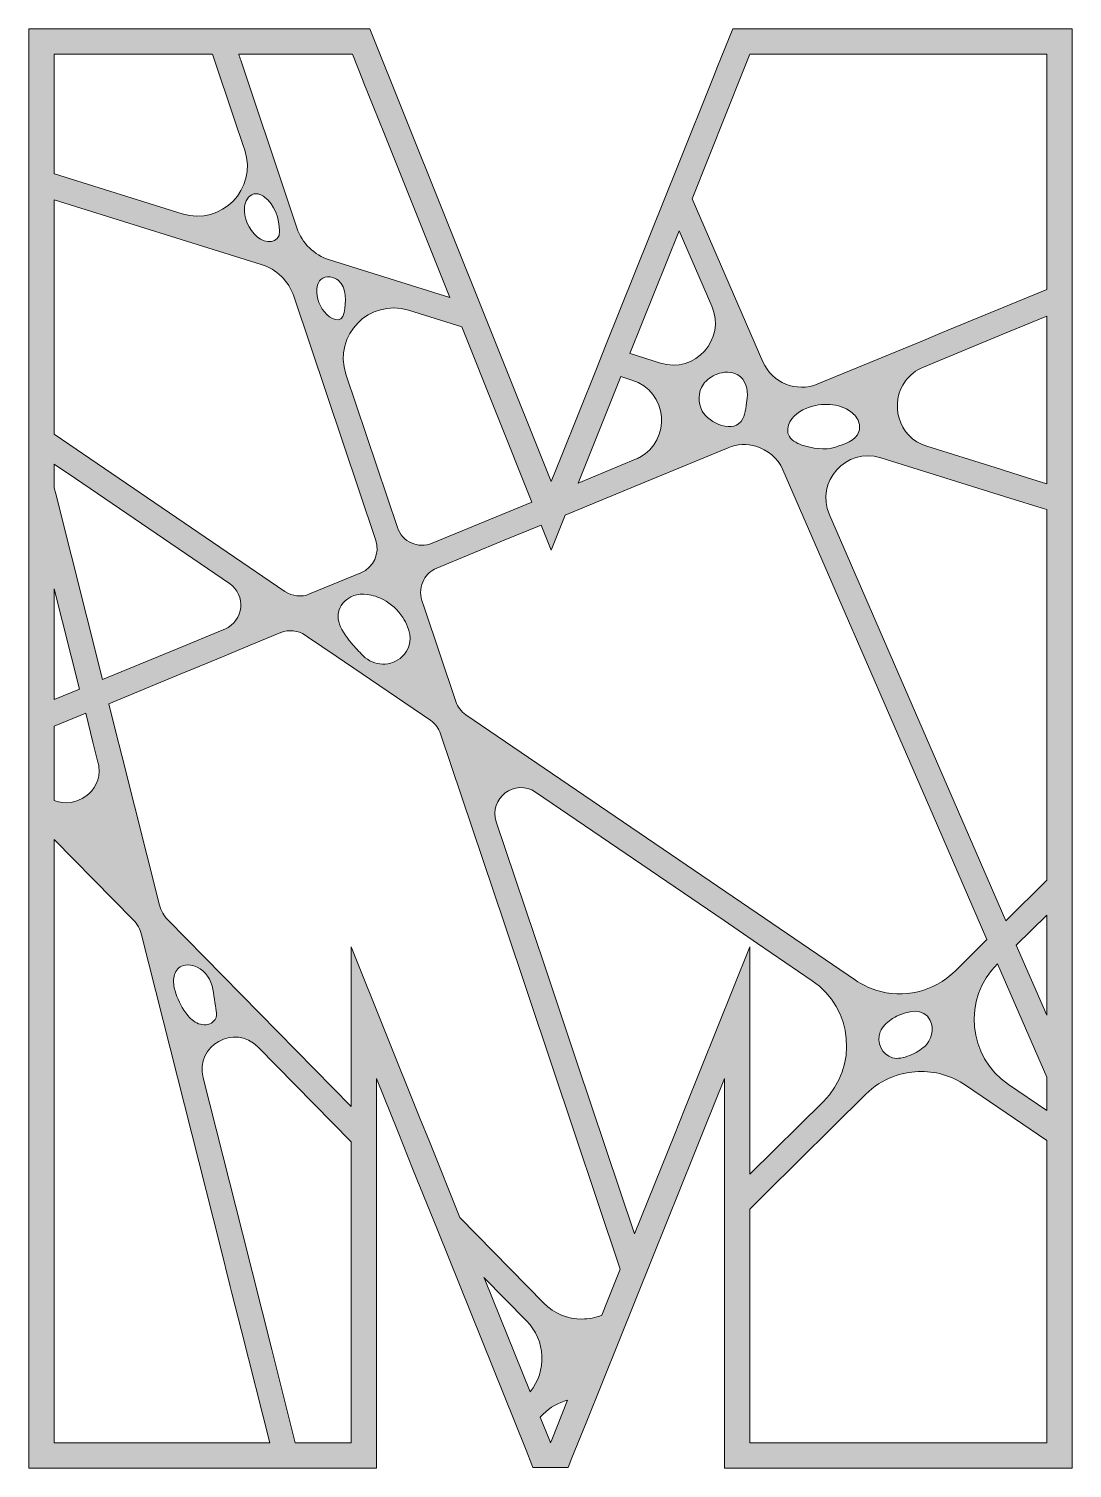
# Model space of a CAD drawing. Extents: x -1650 to 2650, y -4022 to 3022.
# Drawn here: x -971.3 to -650, y -721.8 to -278.2 of the extents above; entities that cross this region are included whole.
import ezdxf

# ---------------------------------------------------------------- set-up
doc = ezdxf.new("R2010")
doc.units = 0
doc.header["$MEASUREMENT"] = 0
doc.layers.add('Layer 1', color=7, linetype='Continuous')

msp = doc.modelspace()

# ---------------------------------------------------------------- hatches: boundary and pattern name
at = {"layer": 'Layer 1', "true_color": 0xffffff}
h = msp.add_hatch(color=7, dxfattribs=at)
h.dxf.hatch_style = 2
h.paths.add_polyline_path([(-754.54, -278.25), (-759.21, -289.91), (-760.26, -292.52), (-771.44, -320.46), (-775.43, -330.4), (-793.69, -375.98), (-796.52, -383.07), (-807.38, -410.16), (-810.42, -417.75), (-844.13, -333.61), (-866.3, -278.25), (-971.28, -278.25), (-971.28, -721.75), (-864.21, -721.75), (-864.21, -601.72), (-857.56, -618.24), (-852.88, -629.9), (-845.47, -648.33), (-818.18, -716.21), (-816.36, -720.72), (-816.04, -721.53), (-805.24, -721.53), (-804.06, -718.57), (-799.69, -707.72), (-789.65, -682.75), (-779.13, -656.59), (-766.53, -625.22), (-763.42, -617.48), (-757.08, -601.72), (-757.08, -721.75), (-650, -721.75), (-650, -278.25)])
edge = h.paths.add_edge_path()
edge.add_spline(control_points=[(-771.03, -340.55), (-771.03, -340.55), (-760.97, -363.69), (-760.97, -363.69), (-756.54, -373.89), (-766.16, -384.58), (-776.77, -381.26), (-776.77, -381.26), (-786.16, -378.33), (-786.16, -378.33), (-786.16, -378.33), (-786.17, -378.33), (-786.17, -378.33), (-786.17, -378.33), (-771.03, -340.55), (-771.03, -340.55)], knot_values=[0, 0, 0, 0, 1, 1, 1, 2, 2, 2, 3, 3, 3, 4, 4, 4, 5, 5, 5, 5], degree=3, periodic=1)
edge = h.paths.add_edge_path()
edge.add_spline(control_points=[(-759.37, -384.66), (-757.32, -383.87), (-754.87, -383.75), (-752.98, -384.89), (-750.56, -386.35), (-749.7, -389.38), (-750.08, -392.05), (-750.32, -393.77), (-750.62, -396.78), (-751.42, -398.36), (-753.95, -403.43), (-761.99, -399.65), (-763.95, -396.05), (-765.33, -393.51), (-765.23, -390.17), (-763.58, -387.79), (-762.56, -386.34), (-761.03, -385.28), (-759.37, -384.66)], knot_values=[0, 0, 0, 0, 1, 1, 1, 2, 2, 2, 3, 3, 3, 4, 4, 4, 5, 5, 5, 6, 6, 6, 6], degree=3, periodic=1)
edge = h.paths.add_edge_path()
edge.add_spline(control_points=[(-796.58, -404.35), (-796.58, -404.35), (-789, -385.42), (-789, -385.42), (-789, -385.42), (-785.58, -386.49), (-785.58, -386.49), (-774.42, -389.97), (-773.32, -405.05), (-783.25, -410.32), (-783.64, -410.53), (-784.05, -410.72), (-784.48, -410.9), (-784.48, -410.9), (-802.13, -418.2), (-802.13, -418.2), (-802.13, -418.2), (-796.58, -404.35), (-796.58, -404.35)], knot_values=[0, 0, 0, 0, 1, 1, 1, 2, 2, 2, 3, 3, 3, 4, 4, 4, 5, 5, 5, 6, 6, 6, 6], degree=3, periodic=1)
edge = h.paths.add_edge_path()
edge.add_spline(control_points=[(-810.61, -438.42), (-810.61, -438.42), (-810.6, -438.42), (-810.6, -438.42), (-810.6, -438.42), (-810.42, -438.89), (-810.42, -438.89), (-810.42, -438.89), (-810.21, -438.35), (-810.21, -438.35), (-810.21, -438.35), (-810.2, -438.35), (-810.2, -438.35), (-810.2, -438.35), (-806.09, -428.06), (-806.09, -428.06), (-806.09, -428.06), (-799.44, -425.31), (-799.44, -425.31), (-799.44, -425.31), (-779.8, -417.2), (-779.8, -417.2), (-779.8, -417.2), (-755.95, -407.34), (-755.95, -407.34), (-753.12, -406.17), (-750.12, -406.07), (-747.4, -406.87), (-743.79, -407.9), (-740.67, -410.48), (-739.06, -414.17), (-739.06, -414.17), (-695.91, -513.56), (-695.91, -513.56), (-695.91, -513.56), (-692.84, -520.64), (-692.84, -520.64), (-692.84, -520.64), (-676.26, -558.84), (-676.26, -558.84), (-676.26, -558.84), (-686.06, -568.57), (-686.06, -568.57), (-692.61, -575.05), (-702.06, -577.13), (-710.46, -574.45), (-712.66, -573.76), (-714.78, -572.73), (-716.76, -571.38), (-716.76, -571.38), (-751.86, -547.45), (-751.86, -547.45), (-751.86, -547.45), (-836.69, -489.59), (-836.69, -489.59), (-838.13, -488.6), (-839.22, -487.17), (-839.78, -485.52), (-839.78, -485.52), (-849.55, -456.42), (-849.55, -456.42), (-849.55, -456.42), (-850.22, -454.4), (-850.22, -454.4), (-850.96, -452.2), (-850.69, -449.89), (-849.65, -447.99), (-848.79, -446.44), (-847.43, -445.16), (-845.68, -444.43), (-845.68, -444.43), (-824.93, -435.86), (-824.93, -435.86), (-824.93, -435.86), (-813.52, -431.14), (-813.52, -431.14), (-813.52, -431.14), (-810.61, -438.42), (-810.61, -438.42)], knot_values=[0, 0, 0, 0, 1, 1, 1, 2, 2, 2, 3, 3, 3, 4, 4, 4, 5, 5, 5, 6, 6, 6, 7, 7, 7, 8, 8, 8, 9, 9, 9, 10, 10, 10, 11, 11, 11, 12, 12, 12, 13, 13, 13, 14, 14, 14, 15, 15, 15, 16, 16, 16, 17, 17, 17, 18, 18, 18, 19, 19, 19, 20, 20, 20, 21, 21, 21, 22, 22, 22, 23, 23, 23, 24, 24, 24, 25, 25, 25, 26, 26, 26, 26], degree=3, periodic=1)
edge = h.paths.add_edge_path()
edge.add_spline(control_points=[(-737.58, -401.46), (-737.51, -400.71), (-737.26, -399.98), (-736.9, -399.32), (-735.49, -396.75), (-732.71, -395.23), (-729.88, -394.51), (-727.61, -393.93), (-725.17, -393.78), (-722.88, -394.24), (-721.71, -394.46), (-720.57, -394.84), (-719.51, -395.39), (-718.24, -396.06), (-717.08, -396.98), (-716.31, -398.19), (-715.55, -399.41), (-715.23, -400.94), (-715.66, -402.31), (-716.6, -405.35), (-720.3, -406.17), (-722.92, -407.12), (-726.01, -408.26), (-730.19, -407.49), (-733.22, -406.49), (-734.94, -405.91), (-736.75, -404.96), (-737.39, -403.25), (-737.59, -402.68), (-737.65, -402.07), (-737.58, -401.46)], knot_values=[0, 0, 0, 0, 1, 1, 1, 2, 2, 2, 3, 3, 3, 4, 4, 4, 5, 5, 5, 6, 6, 6, 7, 7, 7, 8, 8, 8, 9, 9, 9, 10, 10, 10, 10], degree=3, periodic=1)
edge = h.paths.add_edge_path()
edge.add_spline(control_points=[(-709.12, -587.31), (-708.47, -585.71), (-707.2, -584.48), (-705.76, -583.51), (-705.22, -583.13), (-704.64, -582.8), (-704.07, -582.5), (-700.89, -580.83), (-695.59, -579.67), (-693.69, -583.82), (-692.5, -586.41), (-693.34, -589.96), (-695.42, -591.78), (-696.56, -592.79), (-698.23, -593.86), (-700.01, -594.58), (-701.84, -595.33), (-703.78, -595.72), (-705.34, -595.3), (-708.65, -594.43), (-710.42, -590.42), (-709.12, -587.31)], knot_values=[0, 0, 0, 0, 1, 1, 1, 2, 2, 2, 3, 3, 3, 4, 4, 4, 5, 5, 5, 6, 6, 6, 7, 7, 7, 7], degree=3, periodic=1)
edge = h.paths.add_edge_path()
edge.add_spline(control_points=[(-854.66, -462.47), (-854.38, -463.24), (-854.27, -463.69), (-854.27, -463.69), (-853.22, -466.83), (-854.27, -469.73), (-856.31, -471.68), (-859.69, -474.89), (-865.04, -474.74), (-868.33, -471.43), (-869.64, -470.12), (-870.86, -468.82), (-871.93, -467.54), (-873.87, -465.23), (-875.32, -462.98), (-875.84, -460.85), (-876.32, -458.87), (-876.02, -456.99), (-874.57, -455.25), (-872.76, -453.08), (-869.92, -452.09), (-867.12, -452.5), (-865.37, -452.76), (-863.69, -453.32), (-862.15, -454.12), (-859.71, -455.39), (-857.61, -457.27), (-856.1, -459.63), (-855.53, -460.52), (-855.05, -461.46), (-854.66, -462.47)], knot_values=[0, 0, 0, 0, 1, 1, 1, 2, 2, 2, 3, 3, 3, 4, 4, 4, 5, 5, 5, 6, 6, 6, 7, 7, 7, 8, 8, 8, 9, 9, 9, 10, 10, 10, 10], degree=3, periodic=1)
edge = h.paths.add_edge_path()
edge.add_spline(control_points=[(-816.35, -424.08), (-816.35, -424.08), (-847.09, -436.78), (-847.09, -436.78), (-851.38, -438.56), (-856.28, -436.33), (-857.76, -431.92), (-857.76, -431.92), (-873.63, -384.62), (-873.63, -384.62), (-877.63, -372.68), (-866.41, -361.23), (-854.4, -364.99), (-854.4, -364.99), (-837.97, -370.12), (-837.97, -370.12), (-837.97, -370.12), (-816.35, -424.08), (-816.35, -424.08)], knot_values=[0, 0, 0, 0, 1, 1, 1, 2, 2, 2, 3, 3, 3, 4, 4, 4, 5, 5, 5, 6, 6, 6, 6], degree=3, periodic=1)
edge = h.paths.add_edge_path()
edge.add_spline(control_points=[(-880.25, -365.49), (-882.08, -363.18), (-883.19, -360.06), (-882.36, -357.24), (-882.16, -356.61), (-881.88, -355.99), (-881.41, -355.53), (-880.66, -354.8), (-879.52, -354.57), (-878.47, -354.71), (-877.58, -354.82), (-876.71, -355.19), (-876.02, -355.74), (-873.16, -358.01), (-873.62, -362.49), (-874.22, -365.68), (-874.95, -369.48), (-878.5, -367.73), (-880.25, -365.49)], knot_values=[0, 0, 0, 0, 1, 1, 1, 2, 2, 2, 3, 3, 3, 4, 4, 4, 5, 5, 5, 6, 6, 6, 6], degree=3, periodic=1)
edge = h.paths.add_edge_path()
edge.add_spline(control_points=[(-871.63, -286.1), (-871.63, -286.1), (-868.29, -294.43), (-868.29, -294.43), (-868.29, -294.43), (-868.29, -294.44), (-868.29, -294.44), (-868.29, -294.44), (-865.25, -302.04), (-865.25, -302.04), (-865.25, -302.04), (-861.75, -310.76), (-861.75, -310.76), (-861.75, -310.76), (-841.62, -361.01), (-841.62, -361.01), (-841.62, -361.01), (-878.7, -349.43), (-878.7, -349.43), (-883.42, -347.95), (-887.15, -344.3), (-888.73, -339.61), (-888.73, -339.61), (-897.61, -313.11), (-897.61, -313.11), (-897.61, -313.11), (-900.06, -305.78), (-900.06, -305.78), (-900.06, -305.78), (-906.04, -287.96), (-906.04, -287.96), (-906.26, -287.34), (-906.44, -286.72), (-906.57, -286.1), (-906.57, -286.1), (-871.63, -286.1), (-871.63, -286.1)], knot_values=[0, 0, 0, 0, 1, 1, 1, 2, 2, 2, 3, 3, 3, 4, 4, 4, 5, 5, 5, 6, 6, 6, 7, 7, 7, 8, 8, 8, 9, 9, 9, 10, 10, 10, 11, 11, 11, 12, 12, 12, 12], degree=3, periodic=1)
edge = h.paths.add_edge_path()
edge.add_spline(control_points=[(-894.06, -340.55), (-893.98, -344.65), (-898.57, -344.57), (-900.95, -342.33), (-903.48, -339.98), (-905.24, -336.57), (-904.86, -333.14), (-904.66, -331.4), (-903.69, -329.53), (-901.98, -329.15), (-900.82, -328.89), (-899.61, -329.38), (-898.66, -330.09), (-895.6, -332.36), (-894.16, -336.86), (-894.06, -340.55)], knot_values=[0, 0, 0, 0, 1, 1, 1, 2, 2, 2, 3, 3, 3, 4, 4, 4, 5, 5, 5, 5], degree=3, periodic=1)
edge = h.paths.add_edge_path()
edge.add_spline(control_points=[(-963.43, -286.1), (-963.43, -286.1), (-914.7, -286.1), (-914.7, -286.1), (-914.7, -286.1), (-907.71, -306.93), (-907.71, -306.93), (-907.71, -306.93), (-905.25, -314.25), (-905.25, -314.25), (-905.25, -314.25), (-904.79, -315.64), (-904.79, -315.64), (-900.79, -327.58), (-912, -339.02), (-924.01, -335.28), (-924.01, -335.28), (-963.41, -322.97), (-963.41, -322.97), (-963.41, -322.97), (-963.43, -322.97), (-963.43, -322.97), (-963.43, -322.97), (-963.43, -286.1), (-963.43, -286.1)], knot_values=[0, 0, 0, 0, 1, 1, 1, 2, 2, 2, 3, 3, 3, 4, 4, 4, 5, 5, 5, 6, 6, 6, 7, 7, 7, 8, 8, 8, 8], degree=3, periodic=1)
edge = h.paths.add_edge_path()
edge.add_spline(control_points=[(-963.43, -330.94), (-963.43, -330.94), (-899.72, -350.83), (-899.72, -350.83), (-895, -352.31), (-891.26, -355.96), (-889.69, -360.65), (-889.69, -360.65), (-864.45, -435.88), (-864.45, -435.88), (-863.11, -439.88), (-865.1, -444.23), (-869, -445.84), (-869, -445.84), (-884.82, -452.39), (-884.82, -452.39), (-887.32, -453.42), (-890.16, -453.12), (-892.4, -451.6), (-892.4, -451.6), (-963.43, -403.17), (-963.43, -403.17), (-963.43, -403.17), (-963.43, -330.94), (-963.43, -330.94)], knot_values=[0, 0, 0, 0, 1, 1, 1, 2, 2, 2, 3, 3, 3, 4, 4, 4, 5, 5, 5, 6, 6, 6, 7, 7, 7, 8, 8, 8, 8], degree=3, periodic=1)
edge = h.paths.add_edge_path()
edge.add_spline(control_points=[(-963.43, -412.38), (-963.43, -412.38), (-956.92, -416.82), (-956.92, -416.82), (-956.92, -416.82), (-909.5, -449.15), (-909.5, -449.15), (-904.24, -452.75), (-905.06, -460.75), (-910.95, -463.19), (-910.95, -463.19), (-911.77, -463.53), (-911.77, -463.53), (-911.77, -463.53), (-923.87, -468.53), (-923.87, -468.53), (-923.87, -468.53), (-948.55, -478.73), (-948.55, -478.73), (-948.55, -478.73), (-962.97, -421.51), (-962.97, -421.51), (-962.97, -421.51), (-963.43, -419.7), (-963.43, -419.7), (-963.43, -419.7), (-963.43, -412.38), (-963.43, -412.38)], knot_values=[0, 0, 0, 0, 1, 1, 1, 2, 2, 2, 3, 3, 3, 4, 4, 4, 5, 5, 5, 6, 6, 6, 7, 7, 7, 8, 8, 8, 9, 9, 9, 9], degree=3, periodic=1)
h.paths.add_polyline_path([(-963.43, -450.85), (-955.66, -481.67), (-963.43, -484.88)])
edge = h.paths.add_edge_path()
edge.add_spline(control_points=[(-963.43, -493.12), (-963.43, -493.12), (-953.77, -489.13), (-953.77, -489.13), (-953.77, -489.13), (-951.53, -498.01), (-951.53, -498.01), (-951.53, -498.01), (-949.98, -504.2), (-949.98, -504.2), (-949.86, -504.67), (-949.77, -505.13), (-949.72, -505.59), (-948.79, -513.33), (-956.81, -518.73), (-963.43, -516.01), (-963.43, -516.01), (-963.43, -493.12), (-963.43, -493.12)], knot_values=[0, 0, 0, 0, 1, 1, 1, 2, 2, 2, 3, 3, 3, 4, 4, 4, 5, 5, 5, 6, 6, 6, 6], degree=3, periodic=1)
edge = h.paths.add_edge_path()
edge.add_spline(control_points=[(-963.43, -713.9), (-963.43, -713.9), (-963.43, -528.04), (-963.43, -528.04), (-963.43, -528.04), (-939.12, -552.82), (-939.12, -552.82), (-937.88, -554.08), (-937, -555.66), (-936.57, -557.38), (-936.57, -557.38), (-912.28, -653.68), (-912.28, -653.68), (-912.28, -653.68), (-909.24, -665.77), (-909.24, -665.77), (-909.24, -665.77), (-908.73, -667.79), (-908.73, -667.79), (-908.73, -667.79), (-905.8, -679.39), (-905.8, -679.39), (-905.8, -679.39), (-897.1, -713.9), (-897.1, -713.9), (-897.1, -713.9), (-963.43, -713.9), (-963.43, -713.9)], knot_values=[0, 0, 0, 0, 1, 1, 1, 2, 2, 2, 3, 3, 3, 4, 4, 4, 5, 5, 5, 6, 6, 6, 7, 7, 7, 8, 8, 8, 9, 9, 9, 9], degree=3, periodic=1)
edge = h.paths.add_edge_path()
edge.add_spline(control_points=[(-926.66, -570.63), (-926.47, -569.3), (-925.79, -567.99), (-924.64, -567.29), (-924.02, -566.9), (-923.26, -566.71), (-922.53, -566.67), (-919.66, -566.51), (-917.01, -568.57), (-915.66, -571.11), (-914.25, -573.75), (-914.34, -576.47), (-913.82, -579.32), (-913.44, -581.3), (-912.91, -583.27), (-915.06, -584.58), (-916.41, -585.39), (-918.16, -585.25), (-919.56, -584.56), (-920.96, -583.86), (-922.05, -582.66), (-922.97, -581.4), (-924.46, -579.35), (-925.57, -577.04), (-926.24, -574.6), (-926.6, -573.3), (-926.85, -571.95), (-926.66, -570.63)], knot_values=[0, 0, 0, 0, 1, 1, 1, 2, 2, 2, 3, 3, 3, 4, 4, 4, 5, 5, 5, 6, 6, 6, 7, 7, 7, 8, 8, 8, 9, 9, 9, 9], degree=3, periodic=1)
edge = h.paths.add_edge_path()
edge.add_spline(control_points=[(-872.06, -713.9), (-872.06, -713.9), (-889.25, -713.9), (-889.25, -713.9), (-889.25, -713.9), (-896.48, -685.21), (-896.48, -685.21), (-896.48, -685.21), (-905.53, -649.31), (-905.53, -649.31), (-905.53, -649.31), (-917.6, -601.45), (-917.6, -601.45), (-920.11, -591.52), (-907.89, -584.67), (-900.72, -591.97), (-900.72, -591.97), (-872.06, -621.21), (-872.06, -621.21), (-872.06, -621.21), (-872.06, -713.9), (-872.06, -713.9)], knot_values=[0, 0, 0, 0, 1, 1, 1, 2, 2, 2, 3, 3, 3, 4, 4, 4, 5, 5, 5, 6, 6, 6, 7, 7, 7, 7], degree=3, periodic=1)
edge = h.paths.add_edge_path()
edge.add_spline(control_points=[(-816.93, -698.22), (-816.93, -698.22), (-830.85, -663.63), (-830.85, -663.63), (-830.85, -663.63), (-831.12, -662.97), (-831.12, -662.97), (-831.12, -662.97), (-817.99, -676.36), (-817.99, -676.36), (-812.08, -682.38), (-811.73, -691.8), (-816.93, -698.22)], knot_values=[0, 0, 0, 0, 1, 1, 1, 2, 2, 2, 3, 3, 3, 4, 4, 4, 4], degree=3, periodic=1)
edge = h.paths.add_edge_path()
edge.add_spline(control_points=[(-810.26, -712.96), (-810.26, -712.96), (-810.63, -713.9), (-810.63, -713.9), (-810.63, -713.9), (-810.89, -713.28), (-810.89, -713.28), (-810.89, -713.28), (-813.82, -705.98), (-813.82, -705.98), (-813.82, -705.98), (-812.94, -705.11), (-812.94, -705.11), (-810.78, -702.95), (-808.16, -701.53), (-805.39, -700.83), (-805.39, -700.83), (-810.26, -712.96), (-810.26, -712.96)], knot_values=[0, 0, 0, 0, 1, 1, 1, 2, 2, 2, 3, 3, 3, 4, 4, 4, 5, 5, 5, 6, 6, 6, 6], degree=3, periodic=1)
edge = h.paths.add_edge_path()
edge.add_spline(control_points=[(-793.07, -670.2), (-793.07, -670.2), (-794.85, -674.62), (-794.85, -674.62), (-796.81, -675.4), (-798.88, -675.79), (-800.96, -675.79), (-805.22, -675.79), (-809.49, -674.15), (-812.71, -670.87), (-812.71, -670.87), (-838.52, -644.54), (-838.52, -644.54), (-838.52, -644.54), (-847.95, -621.09), (-847.95, -621.09), (-847.95, -621.09), (-850.84, -613.89), (-850.84, -613.89), (-850.84, -613.89), (-872.06, -561.11), (-872.06, -561.11), (-872.06, -561.11), (-872.06, -610.33), (-872.06, -610.33), (-872.06, -610.33), (-928.45, -552.83), (-928.45, -552.83), (-929.69, -551.56), (-930.58, -549.99), (-931.02, -548.26), (-931.02, -548.26), (-942.65, -502.13), (-942.65, -502.13), (-942.65, -502.13), (-944.56, -494.58), (-944.56, -494.58), (-944.56, -494.58), (-946.67, -486.19), (-946.67, -486.19), (-946.67, -486.19), (-924.65, -477.09), (-924.65, -477.09), (-924.65, -477.09), (-920.38, -475.33), (-920.38, -475.33), (-920.38, -475.33), (-911.68, -471.73), (-911.68, -471.73), (-911.68, -471.73), (-903.16, -468.21), (-903.16, -468.21), (-903.16, -468.21), (-893.72, -464.3), (-893.72, -464.3), (-891.23, -463.27), (-888.37, -463.57), (-886.14, -465.09), (-886.14, -465.09), (-885.45, -465.56), (-885.45, -465.56), (-885.45, -465.56), (-876.66, -471.56), (-876.66, -471.56), (-876.66, -471.56), (-847.54, -491.4), (-847.54, -491.4), (-846.11, -492.39), (-845.02, -493.82), (-844.47, -495.48), (-844.47, -495.48), (-824.95, -553.68), (-824.95, -553.68), (-824.95, -553.68), (-810.21, -597.61), (-810.21, -597.61), (-810.21, -597.61), (-789.15, -660.42), (-789.15, -660.42), (-789.15, -660.42), (-793.07, -670.2), (-793.07, -670.2)], knot_values=[0, 0, 0, 0, 1, 1, 1, 2, 2, 2, 3, 3, 3, 4, 4, 4, 5, 5, 5, 6, 6, 6, 7, 7, 7, 8, 8, 8, 9, 9, 9, 10, 10, 10, 11, 11, 11, 12, 12, 12, 13, 13, 13, 14, 14, 14, 15, 15, 15, 16, 16, 16, 17, 17, 17, 18, 18, 18, 19, 19, 19, 20, 20, 20, 21, 21, 21, 22, 22, 22, 23, 23, 23, 24, 24, 24, 25, 25, 25, 26, 26, 26, 27, 27, 27, 27], degree=3, periodic=1)
edge = h.paths.add_edge_path()
edge.add_spline(control_points=[(-769.4, -611.28), (-769.4, -611.28), (-772.5, -619.02), (-772.5, -619.02), (-772.5, -619.02), (-784.76, -649.52), (-784.76, -649.52), (-784.76, -649.52), (-802.51, -596.62), (-802.51, -596.62), (-802.51, -596.62), (-806.55, -584.59), (-806.55, -584.59), (-806.55, -584.59), (-807.15, -582.81), (-807.15, -582.81), (-807.15, -582.81), (-812.63, -566.46), (-812.63, -566.46), (-812.63, -566.46), (-827.33, -522.64), (-827.33, -522.64), (-829.77, -515.35), (-821.55, -509.13), (-815.21, -513.46), (-815.21, -513.46), (-757.19, -553.04), (-757.19, -553.04), (-757.19, -553.04), (-746.89, -560.06), (-746.89, -560.06), (-746.88, -560.06), (-746.88, -560.06), (-746.88, -560.06), (-746.88, -560.06), (-730.02, -571.56), (-730.02, -571.56), (-717.45, -580.13), (-715.8, -598.05), (-726.62, -608.77), (-726.62, -608.77), (-749.23, -631.2), (-749.23, -631.2), (-749.23, -631.2), (-749.23, -561.11), (-749.23, -561.11), (-749.23, -561.11), (-769.4, -611.28), (-769.4, -611.28)], knot_values=[0, 0, 0, 0, 1, 1, 1, 2, 2, 2, 3, 3, 3, 4, 4, 4, 5, 5, 5, 6, 6, 6, 7, 7, 7, 8, 8, 8, 9, 9, 9, 10, 10, 10, 11, 11, 11, 12, 12, 12, 13, 13, 13, 14, 14, 14, 15, 15, 15, 16, 16, 16, 16], degree=3, periodic=1)
edge = h.paths.add_edge_path()
edge.add_spline(control_points=[(-657.86, -713.9), (-657.86, -713.9), (-749.23, -713.9), (-749.23, -713.9), (-749.23, -713.9), (-749.23, -641.91), (-749.23, -641.91), (-749.23, -641.91), (-744.44, -637.16), (-744.44, -637.16), (-744.44, -637.16), (-713.56, -606.54), (-713.56, -606.54), (-711.11, -604.11), (-708.24, -602.3), (-705.18, -601.13), (-702.69, -600.17), (-700.08, -599.63), (-697.43, -599.54), (-692.39, -599.33), (-687.27, -600.71), (-682.85, -603.73), (-682.85, -603.73), (-657.86, -620.77), (-657.86, -620.77), (-657.86, -620.77), (-657.86, -713.9), (-657.86, -713.9)], knot_values=[0, 0, 0, 0, 1, 1, 1, 2, 2, 2, 3, 3, 3, 4, 4, 4, 5, 5, 5, 6, 6, 6, 7, 7, 7, 8, 8, 8, 9, 9, 9, 9], degree=3, periodic=1)
edge = h.paths.add_edge_path()
edge.add_spline(control_points=[(-657.86, -611.56), (-657.86, -611.56), (-669.59, -603.54), (-669.59, -603.54), (-682.18, -594.97), (-683.82, -577.05), (-673.01, -566.34), (-673.01, -566.34), (-657.86, -601.25), (-657.86, -601.25), (-657.86, -601.25), (-657.86, -611.56), (-657.86, -611.56)], knot_values=[0, 0, 0, 0, 1, 1, 1, 2, 2, 2, 3, 3, 3, 4, 4, 4, 4], degree=3, periodic=1)
h.paths.add_polyline_path([(-657.86, -582.14), (-667.21, -560.59), (-657.86, -551.31)])
edge = h.paths.add_edge_path()
edge.add_spline(control_points=[(-657.86, -540.58), (-657.86, -540.58), (-670.47, -553.09), (-670.47, -553.09), (-670.47, -553.09), (-686.37, -516.45), (-686.37, -516.45), (-686.37, -516.45), (-689.44, -509.37), (-689.44, -509.37), (-689.44, -509.37), (-724.75, -428), (-724.75, -428), (-729.19, -417.79), (-719.59, -407.1), (-708.97, -410.42), (-708.97, -410.42), (-669.18, -422.85), (-669.18, -422.85), (-669.18, -422.85), (-659.22, -425.96), (-659.22, -425.96), (-659.22, -425.96), (-657.86, -426.38), (-657.86, -426.38), (-657.86, -426.38), (-657.86, -540.58), (-657.86, -540.58)], knot_values=[0, 0, 0, 0, 1, 1, 1, 2, 2, 2, 3, 3, 3, 4, 4, 4, 5, 5, 5, 6, 6, 6, 7, 7, 7, 8, 8, 8, 9, 9, 9, 9], degree=3, periodic=1)
edge = h.paths.add_edge_path()
edge.add_spline(control_points=[(-657.86, -418.41), (-657.86, -418.41), (-663.76, -416.56), (-663.76, -416.56), (-663.76, -416.56), (-673.72, -413.45), (-673.72, -413.45), (-673.72, -413.45), (-694.72, -406.89), (-694.72, -406.89), (-703.88, -404.03), (-706.26, -393.37), (-701.33, -386.72), (-700.01, -384.95), (-698.18, -383.46), (-695.82, -382.48), (-695.82, -382.48), (-671.36, -372.37), (-671.36, -372.37), (-671.36, -372.37), (-657.86, -366.78), (-657.86, -366.78), (-657.86, -366.78), (-657.86, -418.41), (-657.86, -418.41)], knot_values=[0, 0, 0, 0, 1, 1, 1, 2, 2, 2, 3, 3, 3, 4, 4, 4, 5, 5, 5, 6, 6, 6, 7, 7, 7, 8, 8, 8, 8], degree=3, periodic=1)
edge = h.paths.add_edge_path()
edge.add_spline(control_points=[(-657.86, -358.55), (-657.86, -358.55), (-690.04, -371.85), (-690.04, -371.85), (-690.04, -371.85), (-695.8, -374.24), (-695.8, -374.24), (-695.8, -374.24), (-718.62, -383.67), (-718.62, -383.67), (-718.62, -383.67), (-728.34, -387.69), (-728.34, -387.69), (-734.9, -390.4), (-742.4, -387.36), (-745.23, -380.85), (-745.23, -380.85), (-767.05, -330.6), (-767.05, -330.6), (-767.05, -330.6), (-751.29, -291.25), (-751.29, -291.25), (-751.29, -291.25), (-749.23, -286.1), (-749.23, -286.1), (-749.23, -286.1), (-657.86, -286.1), (-657.86, -286.1), (-657.86, -286.1), (-657.86, -358.55), (-657.86, -358.55)], knot_values=[0, 0, 0, 0, 1, 1, 1, 2, 2, 2, 3, 3, 3, 4, 4, 4, 5, 5, 5, 6, 6, 6, 7, 7, 7, 8, 8, 8, 9, 9, 9, 10, 10, 10, 10], degree=3, periodic=1)

# ---------------------------------------------------------------- linework, layer by layer
at = {"layer": 'Layer 1', "lineweight": 0}
for points in [[(-754.54, -278.25), (-759.21, -289.91), (-760.26, -292.52), (-771.44, -320.46), (-775.43, -330.4), (-793.69, -375.98), (-796.52, -383.07), (-807.38, -410.16), (-810.42, -417.75), (-844.13, -333.61), (-866.3, -278.25), (-971.28, -278.25), (-971.28, -721.75), (-864.21, -721.75), (-864.21, -601.72), (-857.56, -618.24), (-852.88, -629.9), (-845.47, -648.33), (-818.18, -716.21), (-816.36, -720.72), (-816.04, -721.53), (-805.24, -721.53), (-804.06, -718.57), (-799.69, -707.72), (-789.65, -682.75), (-779.13, -656.59), (-766.53, -625.22), (-763.42, -617.48), (-757.08, -601.72), (-757.08, -721.75), (-650, -721.75), (-650, -278.25), (-754.54, -278.25)], [(-963.43, -450.85), (-955.66, -481.67), (-963.43, -484.88), (-963.43, -450.85)], [(-657.86, -582.14), (-667.21, -560.59), (-657.86, -551.31), (-657.86, -582.14)]]:
    msp.add_lwpolyline(points, dxfattribs=at)
for points, knots in [([(-963.43, -286.1), (-963.43, -286.1), (-914.7, -286.1), (-914.7, -286.1), (-914.7, -286.1), (-907.71, -306.93), (-907.71, -306.93), (-907.71, -306.93), (-905.25, -314.25), (-905.25, -314.25), (-905.25, -314.25), (-904.79, -315.64), (-904.79, -315.64), (-900.79, -327.58), (-912, -339.02), (-924.01, -335.28), (-924.01, -335.28), (-963.41, -322.97), (-963.41, -322.97), (-963.41, -322.97), (-963.43, -322.97), (-963.43, -322.97), (-963.43, -322.97), (-963.43, -286.1), (-963.43, -286.1)], [0, 0, 0, 0, 1, 1, 1, 2, 2, 2, 3, 3, 3, 4, 4, 4, 5, 5, 5, 6, 6, 6, 7, 7, 7, 8, 8, 8, 8]), ([(-871.63, -286.1), (-871.63, -286.1), (-868.29, -294.43), (-868.29, -294.43), (-868.29, -294.43), (-868.29, -294.44), (-868.29, -294.44), (-868.29, -294.44), (-865.25, -302.04), (-865.25, -302.04), (-865.25, -302.04), (-861.75, -310.76), (-861.75, -310.76), (-861.75, -310.76), (-841.62, -361.01), (-841.62, -361.01), (-841.62, -361.01), (-878.7, -349.43), (-878.7, -349.43), (-883.42, -347.95), (-887.15, -344.3), (-888.73, -339.61), (-888.73, -339.61), (-897.61, -313.11), (-897.61, -313.11), (-897.61, -313.11), (-900.06, -305.78), (-900.06, -305.78), (-900.06, -305.78), (-906.04, -287.96), (-906.04, -287.96), (-906.26, -287.34), (-906.44, -286.72), (-906.57, -286.1), (-906.57, -286.1), (-871.63, -286.1), (-871.63, -286.1)], [0, 0, 0, 0, 1, 1, 1, 2, 2, 2, 3, 3, 3, 4, 4, 4, 5, 5, 5, 6, 6, 6, 7, 7, 7, 8, 8, 8, 9, 9, 9, 10, 10, 10, 11, 11, 11, 12, 12, 12, 12]), ([(-657.86, -358.55), (-657.86, -358.55), (-690.04, -371.85), (-690.04, -371.85), (-690.04, -371.85), (-695.8, -374.24), (-695.8, -374.24), (-695.8, -374.24), (-718.62, -383.67), (-718.62, -383.67), (-718.62, -383.67), (-728.34, -387.69), (-728.34, -387.69), (-734.9, -390.4), (-742.4, -387.36), (-745.23, -380.85), (-745.23, -380.85), (-767.05, -330.6), (-767.05, -330.6), (-767.05, -330.6), (-751.29, -291.25), (-751.29, -291.25), (-751.29, -291.25), (-749.23, -286.1), (-749.23, -286.1), (-749.23, -286.1), (-657.86, -286.1), (-657.86, -286.1), (-657.86, -286.1), (-657.86, -358.55), (-657.86, -358.55)], [0, 0, 0, 0, 1, 1, 1, 2, 2, 2, 3, 3, 3, 4, 4, 4, 5, 5, 5, 6, 6, 6, 7, 7, 7, 8, 8, 8, 9, 9, 9, 10, 10, 10, 10]), ([(-963.43, -330.94), (-963.43, -330.94), (-899.72, -350.83), (-899.72, -350.83), (-895, -352.31), (-891.26, -355.96), (-889.69, -360.65), (-889.69, -360.65), (-864.45, -435.88), (-864.45, -435.88), (-863.11, -439.88), (-865.1, -444.23), (-869, -445.84), (-869, -445.84), (-884.82, -452.39), (-884.82, -452.39), (-887.32, -453.42), (-890.16, -453.12), (-892.4, -451.6), (-892.4, -451.6), (-963.43, -403.17), (-963.43, -403.17), (-963.43, -403.17), (-963.43, -330.94), (-963.43, -330.94)], [0, 0, 0, 0, 1, 1, 1, 2, 2, 2, 3, 3, 3, 4, 4, 4, 5, 5, 5, 6, 6, 6, 7, 7, 7, 8, 8, 8, 8]), ([(-894.06, -340.55), (-893.98, -344.65), (-898.57, -344.57), (-900.95, -342.33), (-903.48, -339.98), (-905.24, -336.57), (-904.86, -333.14), (-904.66, -331.4), (-903.69, -329.53), (-901.98, -329.15), (-900.82, -328.89), (-899.61, -329.38), (-898.66, -330.09), (-895.6, -332.36), (-894.16, -336.86), (-894.06, -340.55)], [0, 0, 0, 0, 1, 1, 1, 2, 2, 2, 3, 3, 3, 4, 4, 4, 5, 5, 5, 5]), ([(-771.03, -340.55), (-771.03, -340.55), (-760.97, -363.69), (-760.97, -363.69), (-756.54, -373.89), (-766.16, -384.58), (-776.77, -381.26), (-776.77, -381.26), (-786.16, -378.33), (-786.16, -378.33), (-786.16, -378.33), (-786.17, -378.33), (-786.17, -378.33), (-786.17, -378.33), (-771.03, -340.55), (-771.03, -340.55)], [0, 0, 0, 0, 1, 1, 1, 2, 2, 2, 3, 3, 3, 4, 4, 4, 5, 5, 5, 5]), ([(-880.25, -365.49), (-882.08, -363.18), (-883.19, -360.06), (-882.36, -357.24), (-882.16, -356.61), (-881.88, -355.99), (-881.41, -355.53), (-880.66, -354.8), (-879.52, -354.57), (-878.47, -354.71), (-877.58, -354.82), (-876.71, -355.19), (-876.02, -355.74), (-873.16, -358.01), (-873.62, -362.49), (-874.22, -365.68), (-874.95, -369.48), (-878.5, -367.73), (-880.25, -365.49)], [0, 0, 0, 0, 1, 1, 1, 2, 2, 2, 3, 3, 3, 4, 4, 4, 5, 5, 5, 6, 6, 6, 6]), ([(-816.35, -424.08), (-816.35, -424.08), (-847.09, -436.78), (-847.09, -436.78), (-851.38, -438.56), (-856.28, -436.33), (-857.76, -431.92), (-857.76, -431.92), (-873.63, -384.62), (-873.63, -384.62), (-877.63, -372.68), (-866.41, -361.23), (-854.4, -364.99), (-854.4, -364.99), (-837.97, -370.12), (-837.97, -370.12), (-837.97, -370.12), (-816.35, -424.08), (-816.35, -424.08)], [0, 0, 0, 0, 1, 1, 1, 2, 2, 2, 3, 3, 3, 4, 4, 4, 5, 5, 5, 6, 6, 6, 6]), ([(-657.86, -418.41), (-657.86, -418.41), (-663.76, -416.56), (-663.76, -416.56), (-663.76, -416.56), (-673.72, -413.45), (-673.72, -413.45), (-673.72, -413.45), (-694.72, -406.89), (-694.72, -406.89), (-703.88, -404.03), (-706.26, -393.37), (-701.33, -386.72), (-700.01, -384.95), (-698.18, -383.46), (-695.82, -382.48), (-695.82, -382.48), (-671.36, -372.37), (-671.36, -372.37), (-671.36, -372.37), (-657.86, -366.78), (-657.86, -366.78), (-657.86, -366.78), (-657.86, -418.41), (-657.86, -418.41)], [0, 0, 0, 0, 1, 1, 1, 2, 2, 2, 3, 3, 3, 4, 4, 4, 5, 5, 5, 6, 6, 6, 7, 7, 7, 8, 8, 8, 8]), ([(-796.58, -404.35), (-796.58, -404.35), (-789, -385.42), (-789, -385.42), (-789, -385.42), (-785.58, -386.49), (-785.58, -386.49), (-774.42, -389.97), (-773.32, -405.05), (-783.25, -410.32), (-783.64, -410.53), (-784.05, -410.72), (-784.48, -410.9), (-784.48, -410.9), (-802.13, -418.2), (-802.13, -418.2), (-802.13, -418.2), (-796.58, -404.35), (-796.58, -404.35)], [0, 0, 0, 0, 1, 1, 1, 2, 2, 2, 3, 3, 3, 4, 4, 4, 5, 5, 5, 6, 6, 6, 6]), ([(-759.37, -384.66), (-757.32, -383.87), (-754.87, -383.75), (-752.98, -384.89), (-750.56, -386.35), (-749.7, -389.38), (-750.08, -392.05), (-750.32, -393.77), (-750.62, -396.78), (-751.42, -398.36), (-753.95, -403.43), (-761.99, -399.65), (-763.95, -396.05), (-765.33, -393.51), (-765.23, -390.17), (-763.58, -387.79), (-762.56, -386.34), (-761.03, -385.28), (-759.37, -384.66)], [0, 0, 0, 0, 1, 1, 1, 2, 2, 2, 3, 3, 3, 4, 4, 4, 5, 5, 5, 6, 6, 6, 6]), ([(-737.58, -401.46), (-737.51, -400.71), (-737.26, -399.98), (-736.9, -399.32), (-735.49, -396.75), (-732.71, -395.23), (-729.88, -394.51), (-727.61, -393.93), (-725.17, -393.78), (-722.88, -394.24), (-721.71, -394.46), (-720.57, -394.84), (-719.51, -395.39), (-718.24, -396.06), (-717.08, -396.98), (-716.31, -398.19), (-715.55, -399.41), (-715.23, -400.94), (-715.66, -402.31), (-716.6, -405.35), (-720.3, -406.17), (-722.92, -407.12), (-726.01, -408.26), (-730.19, -407.49), (-733.22, -406.49), (-734.94, -405.91), (-736.75, -404.96), (-737.39, -403.25), (-737.59, -402.68), (-737.65, -402.07), (-737.58, -401.46)], [0, 0, 0, 0, 1, 1, 1, 2, 2, 2, 3, 3, 3, 4, 4, 4, 5, 5, 5, 6, 6, 6, 7, 7, 7, 8, 8, 8, 9, 9, 9, 10, 10, 10, 10]), ([(-810.61, -438.42), (-810.61, -438.42), (-810.6, -438.42), (-810.6, -438.42), (-810.6, -438.42), (-810.42, -438.89), (-810.42, -438.89), (-810.42, -438.89), (-810.21, -438.35), (-810.21, -438.35), (-810.21, -438.35), (-810.2, -438.35), (-810.2, -438.35), (-810.2, -438.35), (-806.09, -428.06), (-806.09, -428.06), (-806.09, -428.06), (-799.44, -425.31), (-799.44, -425.31), (-799.44, -425.31), (-779.8, -417.2), (-779.8, -417.2), (-779.8, -417.2), (-755.95, -407.34), (-755.95, -407.34), (-753.12, -406.17), (-750.12, -406.07), (-747.4, -406.87), (-743.79, -407.9), (-740.67, -410.48), (-739.06, -414.17), (-739.06, -414.17), (-695.91, -513.56), (-695.91, -513.56), (-695.91, -513.56), (-692.84, -520.64), (-692.84, -520.64), (-692.84, -520.64), (-676.26, -558.84), (-676.26, -558.84), (-676.26, -558.84), (-686.06, -568.57), (-686.06, -568.57), (-692.61, -575.05), (-702.06, -577.13), (-710.46, -574.45), (-712.66, -573.76), (-714.78, -572.73), (-716.76, -571.38), (-716.76, -571.38), (-751.86, -547.45), (-751.86, -547.45), (-751.86, -547.45), (-836.69, -489.59), (-836.69, -489.59), (-838.13, -488.6), (-839.22, -487.17), (-839.78, -485.52), (-839.78, -485.52), (-849.55, -456.42), (-849.55, -456.42), (-849.55, -456.42), (-850.22, -454.4), (-850.22, -454.4), (-850.96, -452.2), (-850.69, -449.89), (-849.65, -447.99), (-848.79, -446.44), (-847.43, -445.16), (-845.68, -444.43), (-845.68, -444.43), (-824.93, -435.86), (-824.93, -435.86), (-824.93, -435.86), (-813.52, -431.14), (-813.52, -431.14), (-813.52, -431.14), (-810.61, -438.42), (-810.61, -438.42)], [0, 0, 0, 0, 1, 1, 1, 2, 2, 2, 3, 3, 3, 4, 4, 4, 5, 5, 5, 6, 6, 6, 7, 7, 7, 8, 8, 8, 9, 9, 9, 10, 10, 10, 11, 11, 11, 12, 12, 12, 13, 13, 13, 14, 14, 14, 15, 15, 15, 16, 16, 16, 17, 17, 17, 18, 18, 18, 19, 19, 19, 20, 20, 20, 21, 21, 21, 22, 22, 22, 23, 23, 23, 24, 24, 24, 25, 25, 25, 26, 26, 26, 26]), ([(-657.86, -540.58), (-657.86, -540.58), (-670.47, -553.09), (-670.47, -553.09), (-670.47, -553.09), (-686.37, -516.45), (-686.37, -516.45), (-686.37, -516.45), (-689.44, -509.37), (-689.44, -509.37), (-689.44, -509.37), (-724.75, -428), (-724.75, -428), (-729.19, -417.79), (-719.59, -407.1), (-708.97, -410.42), (-708.97, -410.42), (-669.18, -422.85), (-669.18, -422.85), (-669.18, -422.85), (-659.22, -425.96), (-659.22, -425.96), (-659.22, -425.96), (-657.86, -426.38), (-657.86, -426.38), (-657.86, -426.38), (-657.86, -540.58), (-657.86, -540.58)], [0, 0, 0, 0, 1, 1, 1, 2, 2, 2, 3, 3, 3, 4, 4, 4, 5, 5, 5, 6, 6, 6, 7, 7, 7, 8, 8, 8, 9, 9, 9, 9]), ([(-963.43, -412.38), (-963.43, -412.38), (-956.92, -416.82), (-956.92, -416.82), (-956.92, -416.82), (-909.5, -449.15), (-909.5, -449.15), (-904.24, -452.75), (-905.06, -460.75), (-910.95, -463.19), (-910.95, -463.19), (-911.77, -463.53), (-911.77, -463.53), (-911.77, -463.53), (-923.87, -468.53), (-923.87, -468.53), (-923.87, -468.53), (-948.55, -478.73), (-948.55, -478.73), (-948.55, -478.73), (-962.97, -421.51), (-962.97, -421.51), (-962.97, -421.51), (-963.43, -419.7), (-963.43, -419.7), (-963.43, -419.7), (-963.43, -412.38), (-963.43, -412.38)], [0, 0, 0, 0, 1, 1, 1, 2, 2, 2, 3, 3, 3, 4, 4, 4, 5, 5, 5, 6, 6, 6, 7, 7, 7, 8, 8, 8, 9, 9, 9, 9]), ([(-854.66, -462.47), (-854.38, -463.24), (-854.27, -463.69), (-854.27, -463.69), (-853.22, -466.83), (-854.27, -469.73), (-856.31, -471.68), (-859.69, -474.89), (-865.04, -474.74), (-868.33, -471.43), (-869.64, -470.12), (-870.86, -468.82), (-871.93, -467.54), (-873.87, -465.23), (-875.32, -462.98), (-875.84, -460.85), (-876.32, -458.87), (-876.02, -456.99), (-874.57, -455.25), (-872.76, -453.08), (-869.92, -452.09), (-867.12, -452.5), (-865.37, -452.76), (-863.69, -453.32), (-862.15, -454.12), (-859.71, -455.39), (-857.61, -457.27), (-856.1, -459.63), (-855.53, -460.52), (-855.05, -461.46), (-854.66, -462.47)], [0, 0, 0, 0, 1, 1, 1, 2, 2, 2, 3, 3, 3, 4, 4, 4, 5, 5, 5, 6, 6, 6, 7, 7, 7, 8, 8, 8, 9, 9, 9, 10, 10, 10, 10]), ([(-793.07, -670.2), (-793.07, -670.2), (-794.85, -674.62), (-794.85, -674.62), (-796.81, -675.4), (-798.88, -675.79), (-800.96, -675.79), (-805.22, -675.79), (-809.49, -674.15), (-812.71, -670.87), (-812.71, -670.87), (-838.52, -644.54), (-838.52, -644.54), (-838.52, -644.54), (-847.95, -621.09), (-847.95, -621.09), (-847.95, -621.09), (-850.84, -613.89), (-850.84, -613.89), (-850.84, -613.89), (-872.06, -561.11), (-872.06, -561.11), (-872.06, -561.11), (-872.06, -610.33), (-872.06, -610.33), (-872.06, -610.33), (-928.45, -552.83), (-928.45, -552.83), (-929.69, -551.56), (-930.58, -549.99), (-931.02, -548.26), (-931.02, -548.26), (-942.65, -502.13), (-942.65, -502.13), (-942.65, -502.13), (-944.56, -494.58), (-944.56, -494.58), (-944.56, -494.58), (-946.67, -486.19), (-946.67, -486.19), (-946.67, -486.19), (-924.65, -477.09), (-924.65, -477.09), (-924.65, -477.09), (-920.38, -475.33), (-920.38, -475.33), (-920.38, -475.33), (-911.68, -471.73), (-911.68, -471.73), (-911.68, -471.73), (-903.16, -468.21), (-903.16, -468.21), (-903.16, -468.21), (-893.72, -464.3), (-893.72, -464.3), (-891.23, -463.27), (-888.37, -463.57), (-886.14, -465.09), (-886.14, -465.09), (-885.45, -465.56), (-885.45, -465.56), (-885.45, -465.56), (-876.66, -471.56), (-876.66, -471.56), (-876.66, -471.56), (-847.54, -491.4), (-847.54, -491.4), (-846.11, -492.39), (-845.02, -493.82), (-844.47, -495.48), (-844.47, -495.48), (-824.95, -553.68), (-824.95, -553.68), (-824.95, -553.68), (-810.21, -597.61), (-810.21, -597.61), (-810.21, -597.61), (-789.15, -660.42), (-789.15, -660.42), (-789.15, -660.42), (-793.07, -670.2), (-793.07, -670.2)], [0, 0, 0, 0, 1, 1, 1, 2, 2, 2, 3, 3, 3, 4, 4, 4, 5, 5, 5, 6, 6, 6, 7, 7, 7, 8, 8, 8, 9, 9, 9, 10, 10, 10, 11, 11, 11, 12, 12, 12, 13, 13, 13, 14, 14, 14, 15, 15, 15, 16, 16, 16, 17, 17, 17, 18, 18, 18, 19, 19, 19, 20, 20, 20, 21, 21, 21, 22, 22, 22, 23, 23, 23, 24, 24, 24, 25, 25, 25, 26, 26, 26, 27, 27, 27, 27]), ([(-963.43, -493.12), (-963.43, -493.12), (-953.77, -489.13), (-953.77, -489.13), (-953.77, -489.13), (-951.53, -498.01), (-951.53, -498.01), (-951.53, -498.01), (-949.98, -504.2), (-949.98, -504.2), (-949.86, -504.67), (-949.77, -505.13), (-949.72, -505.59), (-948.79, -513.33), (-956.81, -518.73), (-963.43, -516.01), (-963.43, -516.01), (-963.43, -493.12), (-963.43, -493.12)], [0, 0, 0, 0, 1, 1, 1, 2, 2, 2, 3, 3, 3, 4, 4, 4, 5, 5, 5, 6, 6, 6, 6]), ([(-769.4, -611.28), (-769.4, -611.28), (-772.5, -619.02), (-772.5, -619.02), (-772.5, -619.02), (-784.76, -649.52), (-784.76, -649.52), (-784.76, -649.52), (-802.51, -596.62), (-802.51, -596.62), (-802.51, -596.62), (-806.55, -584.59), (-806.55, -584.59), (-806.55, -584.59), (-807.15, -582.81), (-807.15, -582.81), (-807.15, -582.81), (-812.63, -566.46), (-812.63, -566.46), (-812.63, -566.46), (-827.33, -522.64), (-827.33, -522.64), (-829.77, -515.35), (-821.55, -509.13), (-815.21, -513.46), (-815.21, -513.46), (-757.19, -553.04), (-757.19, -553.04), (-757.19, -553.04), (-746.89, -560.06), (-746.89, -560.06), (-746.88, -560.06), (-746.88, -560.06), (-746.88, -560.06), (-746.88, -560.06), (-730.02, -571.56), (-730.02, -571.56), (-717.45, -580.13), (-715.8, -598.05), (-726.62, -608.77), (-726.62, -608.77), (-749.23, -631.2), (-749.23, -631.2), (-749.23, -631.2), (-749.23, -561.11), (-749.23, -561.11), (-749.23, -561.11), (-769.4, -611.28), (-769.4, -611.28)], [0, 0, 0, 0, 1, 1, 1, 2, 2, 2, 3, 3, 3, 4, 4, 4, 5, 5, 5, 6, 6, 6, 7, 7, 7, 8, 8, 8, 9, 9, 9, 10, 10, 10, 11, 11, 11, 12, 12, 12, 13, 13, 13, 14, 14, 14, 15, 15, 15, 16, 16, 16, 16]), ([(-963.43, -713.9), (-963.43, -713.9), (-963.43, -528.04), (-963.43, -528.04), (-963.43, -528.04), (-939.12, -552.82), (-939.12, -552.82), (-937.88, -554.08), (-937, -555.66), (-936.57, -557.38), (-936.57, -557.38), (-912.28, -653.68), (-912.28, -653.68), (-912.28, -653.68), (-909.24, -665.77), (-909.24, -665.77), (-909.24, -665.77), (-908.73, -667.79), (-908.73, -667.79), (-908.73, -667.79), (-905.8, -679.39), (-905.8, -679.39), (-905.8, -679.39), (-897.1, -713.9), (-897.1, -713.9), (-897.1, -713.9), (-963.43, -713.9), (-963.43, -713.9)], [0, 0, 0, 0, 1, 1, 1, 2, 2, 2, 3, 3, 3, 4, 4, 4, 5, 5, 5, 6, 6, 6, 7, 7, 7, 8, 8, 8, 9, 9, 9, 9]), ([(-926.66, -570.63), (-926.47, -569.3), (-925.79, -567.99), (-924.64, -567.29), (-924.02, -566.9), (-923.26, -566.71), (-922.53, -566.67), (-919.66, -566.51), (-917.01, -568.57), (-915.66, -571.11), (-914.25, -573.75), (-914.34, -576.47), (-913.82, -579.32), (-913.44, -581.3), (-912.91, -583.27), (-915.06, -584.58), (-916.41, -585.39), (-918.16, -585.25), (-919.56, -584.56), (-920.96, -583.86), (-922.05, -582.66), (-922.97, -581.4), (-924.46, -579.35), (-925.57, -577.04), (-926.24, -574.6), (-926.6, -573.3), (-926.85, -571.95), (-926.66, -570.63)], [0, 0, 0, 0, 1, 1, 1, 2, 2, 2, 3, 3, 3, 4, 4, 4, 5, 5, 5, 6, 6, 6, 7, 7, 7, 8, 8, 8, 9, 9, 9, 9]), ([(-657.86, -611.56), (-657.86, -611.56), (-669.59, -603.54), (-669.59, -603.54), (-682.18, -594.97), (-683.82, -577.05), (-673.01, -566.34), (-673.01, -566.34), (-657.86, -601.25), (-657.86, -601.25), (-657.86, -601.25), (-657.86, -611.56), (-657.86, -611.56)], [0, 0, 0, 0, 1, 1, 1, 2, 2, 2, 3, 3, 3, 4, 4, 4, 4]), ([(-709.12, -587.31), (-708.47, -585.71), (-707.2, -584.48), (-705.76, -583.51), (-705.22, -583.13), (-704.64, -582.8), (-704.07, -582.5), (-700.89, -580.83), (-695.59, -579.67), (-693.69, -583.82), (-692.5, -586.41), (-693.34, -589.96), (-695.42, -591.78), (-696.56, -592.79), (-698.23, -593.86), (-700.01, -594.58), (-701.84, -595.33), (-703.78, -595.72), (-705.34, -595.3), (-708.65, -594.43), (-710.42, -590.42), (-709.12, -587.31)], [0, 0, 0, 0, 1, 1, 1, 2, 2, 2, 3, 3, 3, 4, 4, 4, 5, 5, 5, 6, 6, 6, 7, 7, 7, 7]), ([(-872.06, -713.9), (-872.06, -713.9), (-889.25, -713.9), (-889.25, -713.9), (-889.25, -713.9), (-896.48, -685.21), (-896.48, -685.21), (-896.48, -685.21), (-905.53, -649.31), (-905.53, -649.31), (-905.53, -649.31), (-917.6, -601.45), (-917.6, -601.45), (-920.11, -591.52), (-907.89, -584.67), (-900.72, -591.97), (-900.72, -591.97), (-872.06, -621.21), (-872.06, -621.21), (-872.06, -621.21), (-872.06, -713.9), (-872.06, -713.9)], [0, 0, 0, 0, 1, 1, 1, 2, 2, 2, 3, 3, 3, 4, 4, 4, 5, 5, 5, 6, 6, 6, 7, 7, 7, 7]), ([(-657.86, -713.9), (-657.86, -713.9), (-749.23, -713.9), (-749.23, -713.9), (-749.23, -713.9), (-749.23, -641.91), (-749.23, -641.91), (-749.23, -641.91), (-744.44, -637.16), (-744.44, -637.16), (-744.44, -637.16), (-713.56, -606.54), (-713.56, -606.54), (-711.11, -604.11), (-708.24, -602.3), (-705.18, -601.13), (-702.69, -600.17), (-700.08, -599.63), (-697.43, -599.54), (-692.39, -599.33), (-687.27, -600.71), (-682.85, -603.73), (-682.85, -603.73), (-657.86, -620.77), (-657.86, -620.77), (-657.86, -620.77), (-657.86, -713.9), (-657.86, -713.9)], [0, 0, 0, 0, 1, 1, 1, 2, 2, 2, 3, 3, 3, 4, 4, 4, 5, 5, 5, 6, 6, 6, 7, 7, 7, 8, 8, 8, 9, 9, 9, 9]), ([(-816.93, -698.22), (-816.93, -698.22), (-830.85, -663.63), (-830.85, -663.63), (-830.85, -663.63), (-831.12, -662.97), (-831.12, -662.97), (-831.12, -662.97), (-817.99, -676.36), (-817.99, -676.36), (-812.08, -682.38), (-811.73, -691.8), (-816.93, -698.22)], [0, 0, 0, 0, 1, 1, 1, 2, 2, 2, 3, 3, 3, 4, 4, 4, 4]), ([(-810.26, -712.96), (-810.26, -712.96), (-810.63, -713.9), (-810.63, -713.9), (-810.63, -713.9), (-810.89, -713.28), (-810.89, -713.28), (-810.89, -713.28), (-813.82, -705.98), (-813.82, -705.98), (-813.82, -705.98), (-812.94, -705.11), (-812.94, -705.11), (-810.78, -702.95), (-808.16, -701.53), (-805.39, -700.83), (-805.39, -700.83), (-810.26, -712.96), (-810.26, -712.96)], [0, 0, 0, 0, 1, 1, 1, 2, 2, 2, 3, 3, 3, 4, 4, 4, 5, 5, 5, 6, 6, 6, 6])]:
    msp.add_open_spline(points, degree=3, knots=knots, dxfattribs=at)

doc.saveas('drawing.dxf')
